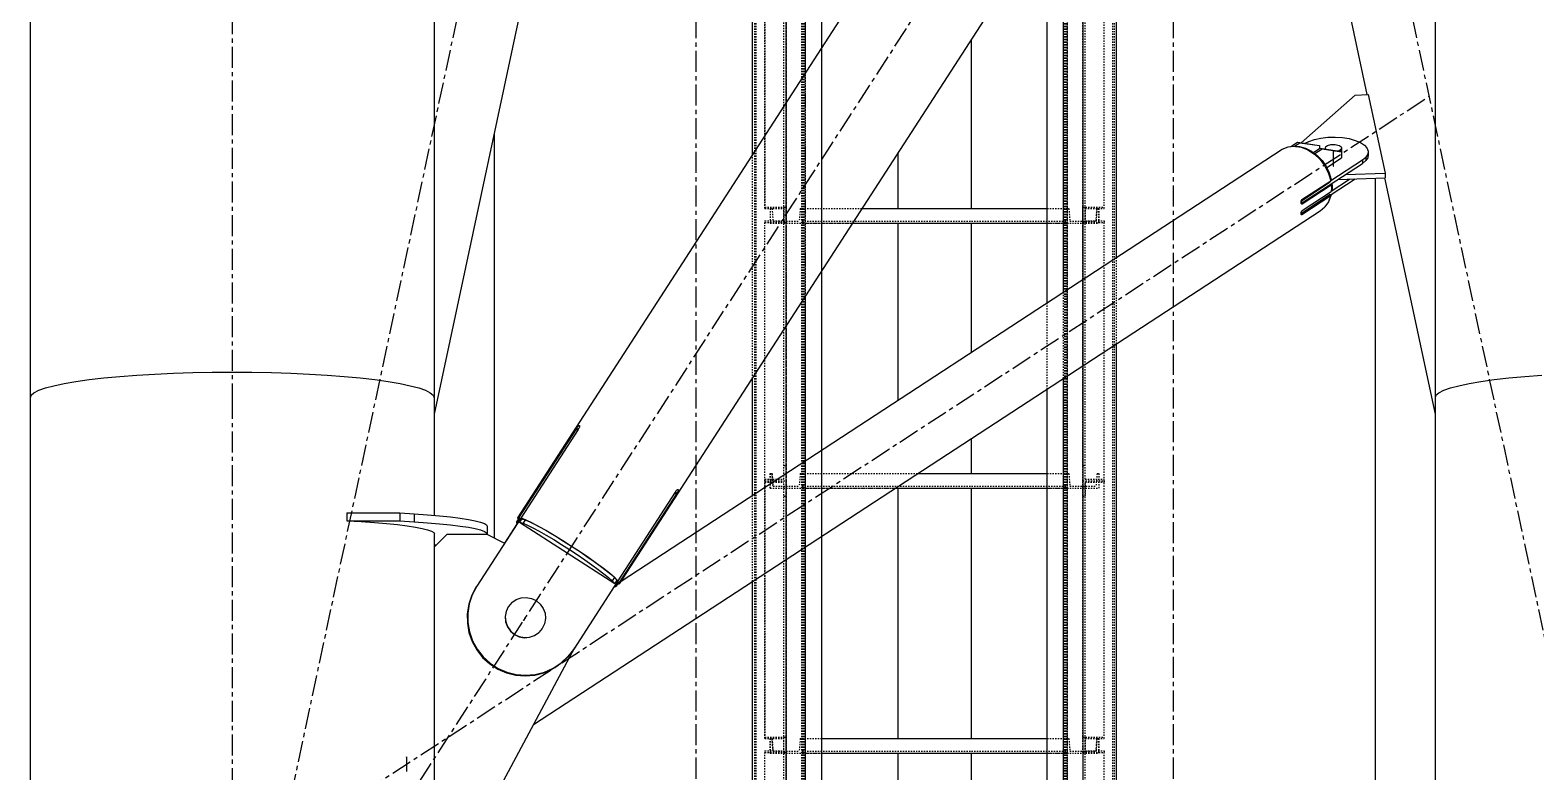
# Model space of a CAD drawing. Header units: millimetres. Extents: x 5143 to 30813, y 232 to 21408.
# Drawn here: x 22824 to 23392, y 14213 to 14493 of the extents above; entities that cross this region are included whole.
import ezdxf

# ---------------------------------------------------------------- set-up
doc = ezdxf.new("R2010")
doc.units = ezdxf.units.MM
doc.header["$LTSCALE"] = 0.25
for name, pattern in [('CENTER', [50.8, 31.75, -6.35, 6.35, -6.35]), ('XKITLINE00', [0]), ('XKITLINE02', [4, 2, -2]), ('XKITLINE03', [6, 3, -1, 1, -1])]:
    doc.linetypes.add(name, pattern=pattern)

msp = doc.modelspace()

# ---------------------------------------------------------------- linework, layer by layer
at = {"color": 8, "linetype": 'CENTER'}
for p, q in [((22900, 16010.75), (22900, 14354.32)), ((23075, 15209.12), (23075, 13540.01)), ((23255, 15209.12), (23255, 13540.01)), ((23075, 14920.27), (22900, 14100.27)), ((23430, 14920.27), (22900, 14100.27)), ((23255, 14920.27), (23430, 14100.27)), ((22918.04, 14184.83), (23351.52, 14468)), ((23315.46, 14441.73), (23315.46, 14447.16)), ((22900, 14354.32), (22900, 12689.51)), ((23010.58, 14271.35), (23009.9, 14270.33)), ((22965.78, 14218.73), (22965.78, 14213.3))]:
    msp.add_line(p, q, dxfattribs=at)
at = {"color": 8, "linetype": 'XKITLINE00'}
for p, q in [((22823.8, 15691.81), (22823.8, 14354.32)), ((22976.2, 14884.03), (22976.2, 14354.32)), ((23283.71, 14736.05), (23007.69, 14308.99)), ((23353.8, 14715.53), (23353.8, 14354.32)), ((23322.09, 14711.23), (23046.07, 14284.18)), ((23008.49, 14499.47), (22976.2, 14348.13)), ((23321.5, 14499.47), (23328.06, 14468.72)), ((23178.8, 14489.53), (23178.8, 14425.78)), ((23303.31, 14450.58), (23323.66, 14468.55)), ((23323.66, 14468.55), (23328.64, 14468.75)), ((23328.64, 14468.75), (23334.96, 14439.15)), ((22998.8, 14454.03), (22998.8, 14301.45)), ((23306.2, 14451.09), (23308.33, 14451.83)), ((23308.33, 14451.83), (23310.77, 14452.35)), ((23310.77, 14452.35), (23313.42, 14452.65)), ((23313.42, 14452.65), (23316.15, 14452.71)), ((23316.15, 14452.71), (23318.86, 14452.53)), ((23318.86, 14452.53), (23321.41, 14452.12)), ((23321.41, 14452.12), (23323.71, 14451.48)), ((23323.71, 14451.48), (23325.65, 14450.66)), ((23046.71, 14285.18), (23296.18, 14448.14)), ((23151.2, 14446.83), (23151.2, 14425.78)), ((23296.18, 14448.14), (23298.35, 14449.01)), ((23298.35, 14449.01), (23300.77, 14449.26)), ((23299.43, 14449.12), (23301.97, 14450.78)), ((23300.77, 14449.26), (23303.31, 14448.87)), ((23300.82, 14449.25), (23302.81, 14450.55)), ((23301.23, 14449.19), (23302.72, 14449.11)), ((23301.97, 14450.78), (23309.33, 14449.7)), ((23301.97, 14450.78), (23302.81, 14450.55)), ((23302.72, 14449.11), (23305, 14448.48)), ((23302.81, 14450.55), (23310.16, 14449.47)), ((23303.31, 14448.87), (23305.86, 14447.85)), ((23304.81, 14450.36), (23306.2, 14451.09)), ((23305, 14448.48), (23307.22, 14447.37)), ((23305.86, 14447.85), (23308.28, 14446.27)), ((23307.22, 14447.37), (23308.46, 14446.45)), ((23307.9, 14446.86), (23310.35, 14448.47)), ((23308.28, 14446.27), (23310.45, 14444.2)), ((23308.43, 14446.47), (23308.47, 14446.46)), ((23308.47, 14446.46), (23311.19, 14448.24)), ((23308.47, 14446.46), (23308.47, 14446.44)), ((23308.47, 14446.44), (23309.31, 14445.81)), ((23309.31, 14445.81), (23311.17, 14443.88)), ((23309.33, 14449.7), (23310.16, 14449.47)), ((23310.16, 14449.47), (23310.16, 14448.34)), ((23310.35, 14448.47), (23317.71, 14447.39)), ((23310.35, 14448.47), (23311.19, 14448.24)), ((23311.19, 14448.24), (23318.55, 14447.16)), ((23312.44, 14448.91), (23312.37, 14448.68)), ((23312.37, 14448.68), (23312.39, 14448.45)), ((23312.37, 14448.68), (23312.37, 14448.17)), ((23312.39, 14448.45), (23312.5, 14448.23)), ((23312.61, 14449.12), (23312.44, 14448.91)), ((23312.5, 14448.23), (23312.58, 14448.14)), ((23312.61, 14449.12), (23312.86, 14449.33)), ((23312.86, 14449.33), (23313.2, 14449.51)), ((23313.2, 14449.51), (23313.6, 14449.66)), ((23313.6, 14449.66), (23314.06, 14449.78)), ((23314.06, 14449.78), (23314.56, 14449.87)), ((23314.56, 14449.87), (23315.09, 14449.92)), ((23315.09, 14449.92), (23315.63, 14449.92)), ((23315.63, 14449.92), (23316.16, 14449.89)), ((23316.16, 14449.89), (23316.68, 14449.82)), ((23316.68, 14449.82), (23317.15, 14449.71)), ((23317.05, 14447.48), (23317.33, 14447.56)), ((23317.15, 14449.71), (23317.58, 14449.57)), ((23317.33, 14447.56), (23317.73, 14447.71)), ((23317.58, 14449.57), (23317.94, 14449.4)), ((23317.71, 14447.39), (23318.55, 14447.16)), ((23317.73, 14447.71), (23318.06, 14447.89)), ((23317.94, 14449.4), (23318.23, 14449.21)), ((23318.06, 14447.89), (23318.32, 14448.1)), ((23318.06, 14447.89), (23318.06, 14447.29)), ((23318.18, 14447.26), (23318.32, 14447.37)), ((23318.18, 14447.26), (23318.32, 14447.37)), ((23318.23, 14449.21), (23318.43, 14448.99)), ((23318.48, 14448.31), (23318.32, 14448.1)), ((23318.48, 14447.59), (23318.32, 14447.37)), ((23318.48, 14447.59), (23318.32, 14447.37)), ((23318.43, 14448.99), (23318.54, 14448.77)), ((23318.56, 14448.54), (23318.48, 14448.31)), ((23318.56, 14447.82), (23318.48, 14447.59)), ((23318.56, 14447.82), (23318.48, 14447.59)), ((23318.54, 14448.77), (23318.56, 14448.54)), ((23318.55, 14447.16), (23318.55, 14444.89)), ((23318.56, 14448.54), (23318.56, 14447.82)), ((23318.56, 14447.82), (23318.56, 14447.15)), ((23325.65, 14450.66), (23327.14, 14449.68)), ((23327.14, 14449.68), (23328.12, 14448.6)), ((23328.4, 14446.29), (23327.69, 14445.17)), ((23328.12, 14448.6), (23328.55, 14447.45)), ((23328.55, 14447.45), (23328.4, 14446.29)), ((23328.55, 14446.09), (23328.4, 14444.93)), ((23328.55, 14447.45), (23328.55, 14446.09)), ((23303.4, 14427.72), (23326.45, 14442.77)), ((23310.45, 14444.2), (23312.26, 14441.74)), ((23311.17, 14443.88), (23312.72, 14441.65)), ((23312.26, 14441.74), (23313.62, 14439.02)), ((23312.72, 14441.65), (23313.9, 14439.22)), ((23312.93, 14441.22), (23318.55, 14444.89)), ((23314.44, 14436.29), (23326.45, 14444.13)), ((23326.45, 14444.13), (23327.69, 14445.17)), ((23326.45, 14444.13), (23326.45, 14442.77)), ((23326.45, 14442.77), (23327.69, 14443.81)), ((23327.69, 14445.17), (23327.69, 14443.81)), ((23328.4, 14444.93), (23327.69, 14443.81)), ((23303.4, 14428.67), (23314.3, 14435.78)), ((23303.55, 14429.12), (23314.45, 14436.24)), ((23303.73, 14427.53), (23314.63, 14434.65)), ((23313.62, 14439.03), (23313.9, 14439.22)), ((23313.62, 14439.02), (23314.45, 14436.24)), ((23313.9, 14439.22), (23314.66, 14436.69)), ((23314.17, 14436.06), (23314.3, 14435.78)), ((23314.2, 14434.77), (23314.63, 14434.65)), ((23314.2, 14434.77), (23314.36, 14434.73)), ((23314.3, 14430.76), (23323.71, 14436.91)), ((23314.3, 14436.14), (23314.3, 14435.78)), ((23314.36, 14434.73), (23314.9, 14435.08)), ((23314.37, 14436.51), (23314.66, 14436.69)), ((23314.63, 14434.65), (23314.76, 14433.35)), ((23314.65, 14432.35), (23321.5, 14436.82)), ((23314.67, 14434.25), (23314.95, 14434.44)), ((23314.74, 14435.13), (23314.9, 14435.08)), ((23314.9, 14435.08), (23314.95, 14434.44)), ((23314.95, 14434.44), (23314.97, 14433.8)), ((23317.08, 14436.65), (23334.96, 14437.34)), ((23320.03, 14438.58), (23334.96, 14439.15)), ((23331.2, 14437.2), (23331.2, 14133.97)), ((23334.76, 14437.33), (23353.8, 14348.13)), ((23334.96, 14439.15), (23334.96, 14437.34)), ((23303.19, 14423.71), (23314.08, 14430.82)), ((23303.31, 14428.79), (23303.23, 14428.55)), ((23303.43, 14428.97), (23303.31, 14428.79)), ((23303.33, 14428.82), (23303.4, 14428.67)), ((23303.4, 14424.05), (23314.3, 14431.17)), ((23303.55, 14429.12), (23303.43, 14428.97)), ((23303.55, 14423.51), (23314.45, 14430.63)), ((23303.73, 14425), (23314.63, 14432.12)), ((23314.45, 14430.63), (23313.62, 14428.3)), ((23313.9, 14428.97), (23313.82, 14428.84)), ((23313.85, 14428.93), (23313.9, 14428.97)), ((23314.62, 14430.97), (23313.9, 14428.97)), ((23313.98, 14430.76), (23314.45, 14430.63)), ((23313.98, 14430.76), (23314.11, 14430.72)), ((23314.3, 14431.17), (23314.08, 14430.82)), ((23314.08, 14430.82), (23314.3, 14430.76)), ((23314.11, 14430.72), (23314.21, 14430.78)), ((23314.3, 14431.17), (23314.3, 14430.76)), ((23314.76, 14433.35), (23314.63, 14432.12)), ((23314.65, 14432.38), (23314.9, 14432.55)), ((23314.72, 14433.02), (23314.95, 14433.17)), ((23314.95, 14433.17), (23314.9, 14432.55)), ((23314.97, 14433.8), (23314.95, 14433.17)), ((23013.69, 14231.02), (23310.45, 14424.88)), ((23303.23, 14428.55), (23303.18, 14428.28)), ((23303.18, 14428.28), (23303.18, 14428.02)), ((23303.18, 14428.02), (23303.23, 14427.79)), ((23303.23, 14424.2), (23303.18, 14423.95)), ((23303.18, 14423.95), (23303.18, 14423.73)), ((23303.18, 14423.73), (23303.23, 14423.57)), ((23303.4, 14424.05), (23303.19, 14423.71)), ((23303.22, 14423.6), (23303.55, 14423.51)), ((23303.23, 14427.79), (23303.32, 14427.62)), ((23303.32, 14424.45), (23303.23, 14424.2)), ((23303.23, 14423.57), (23303.3, 14423.48)), ((23303.25, 14427.76), (23303.4, 14427.72)), ((23303.28, 14427.71), (23303.32, 14427.74)), ((23303.3, 14427.65), (23303.73, 14427.53)), ((23303.31, 14423.47), (23303.43, 14423.47)), ((23303.32, 14427.62), (23303.44, 14427.51)), ((23303.44, 14424.68), (23303.32, 14424.45)), ((23303.4, 14428.67), (23303.4, 14427.72)), ((23303.4, 14424.6), (23303.4, 14424.05)), ((23303.42, 14427.52), (23303.58, 14427.48)), ((23303.43, 14423.47), (23303.55, 14423.51)), ((23303.44, 14427.51), (23303.58, 14427.48)), ((23303.58, 14424.87), (23303.44, 14424.68)), ((23303.58, 14427.48), (23303.73, 14427.53)), ((23303.58, 14424.87), (23303.73, 14425)), ((23310.45, 14424.88), (23312.26, 14426.33)), ((23313.62, 14428.3), (23312.26, 14426.33)), ((23151.2, 14420.28), (23151.2, 14353.43)), ((23178.8, 14420.28), (23178.8, 14371.46)), ((22841.09, 14360.48), (22846.11, 14361.18)), ((22846.11, 14361.18), (22851.65, 14361.82)), ((22851.65, 14361.82), (22857.66, 14362.39)), ((22857.66, 14362.39), (22864.07, 14362.88)), ((22864.07, 14362.88), (22870.83, 14363.29)), ((22870.83, 14363.29), (22877.88, 14363.61)), ((22877.88, 14363.61), (22885.13, 14363.84)), ((22885.13, 14363.84), (22892.53, 14363.98)), ((22892.53, 14363.98), (22900, 14364.03)), ((22900, 14364.03), (22907.46, 14363.98)), ((22907.46, 14363.98), (22914.86, 14363.84)), ((22914.86, 14363.84), (22922.12, 14363.61)), ((22922.12, 14363.61), (22929.16, 14363.29)), ((22929.16, 14363.29), (22935.92, 14362.88)), ((22935.92, 14362.88), (22942.33, 14362.39)), ((22942.33, 14362.39), (22948.34, 14361.82)), ((22948.34, 14361.82), (22953.88, 14361.18)), ((22953.88, 14361.18), (22958.9, 14360.48)), ((23371.09, 14360.48), (23376.11, 14361.18)), ((23376.11, 14361.18), (23381.65, 14361.82)), ((23381.65, 14361.82), (23387.66, 14362.39)), ((23387.66, 14362.39), (23394.07, 14362.88)), ((22824.16, 14355.27), (22823.8, 14354.32)), ((22824.16, 14355.27), (22823.8, 14354.32)), ((22824.16, 14355.27), (22825.26, 14356.21)), ((22824.16, 14355.27), (22825.26, 14356.21)), ((22825.26, 14356.21), (22827.08, 14357.14)), ((22827.08, 14357.14), (22829.6, 14358.04)), ((22829.6, 14358.04), (22832.79, 14358.9)), ((22832.79, 14358.9), (22836.64, 14359.71)), ((22836.64, 14359.71), (22841.09, 14360.48)), ((22958.9, 14360.48), (22963.35, 14359.71)), ((22963.35, 14359.71), (22967.2, 14358.9)), ((22967.2, 14358.9), (22970.39, 14358.04)), ((22970.39, 14358.04), (22972.91, 14357.14)), ((22972.91, 14357.14), (22974.73, 14356.21)), ((22974.73, 14356.21), (22975.83, 14355.27)), ((22974.73, 14356.21), (22975.83, 14355.27)), ((22975.83, 14355.27), (22976.2, 14354.32)), ((22975.83, 14355.27), (22976.2, 14354.32)), ((23354.16, 14355.27), (23353.8, 14354.32)), ((23354.16, 14355.27), (23353.8, 14354.32)), ((23354.16, 14355.27), (23355.26, 14356.21)), ((23354.16, 14355.27), (23355.26, 14356.21)), ((23355.26, 14356.21), (23357.08, 14357.14)), ((23357.08, 14357.14), (23359.6, 14358.04)), ((23359.6, 14358.04), (23362.79, 14358.9)), ((23362.79, 14358.9), (23366.64, 14359.71)), ((23366.64, 14359.71), (23371.09, 14360.48)), ((22823.8, 14354.32), (22823.8, 12689.51)), ((22976.2, 14354.32), (22976.2, 14309.96)), ((23353.8, 14354.32), (23353.8, 14141.22)), ((23030.46, 14343.57), (23030.36, 14343.44)), ((23030.46, 14343.57), (23030.55, 14343.65)), ((23030.55, 14343.65), (23030.74, 14343.78)), ((23030.74, 14343.78), (23030.9, 14343.83)), ((23030.9, 14343.83), (23031.01, 14343.81)), ((23031.06, 14343.53), (23031, 14343.3)), ((23031.01, 14343.81), (23031.06, 14343.71)), ((23031.06, 14343.71), (23031.06, 14343.53)), ((23029.74, 14342.54), (23008.12, 14309.1)), ((23030.54, 14342.39), (23008.92, 14308.94)), ((23029.95, 14342.87), (23029.74, 14342.54)), ((23029.74, 14342.54), (23030.37, 14342.13)), ((23030.16, 14343.17), (23029.95, 14342.87)), ((23029.95, 14342.87), (23030.58, 14342.46)), ((23030.36, 14343.44), (23030.16, 14343.17)), ((23030.73, 14342.71), (23030.54, 14342.39)), ((23030.89, 14343.02), (23030.73, 14342.71)), ((23031, 14343.3), (23030.89, 14343.02)), ((23178.8, 14338.87), (23178.8, 14325.78)), ((23067.15, 14318.72), (23045.53, 14285.27)), ((23067.61, 14318.06), (23046, 14284.61)), ((23066.98, 14318.46), (23067.61, 14318.06)), ((23067.36, 14319.03), (23067.15, 14318.72)), ((23067.2, 14318.79), (23067.82, 14318.38)), ((23067.58, 14319.3), (23067.36, 14319.03)), ((23067.79, 14319.51), (23067.58, 14319.3)), ((23067.82, 14318.38), (23067.61, 14318.06)), ((23067.79, 14319.51), (23067.98, 14319.66)), ((23068.01, 14318.7), (23067.82, 14318.38)), ((23067.98, 14319.66), (23068.13, 14319.74)), ((23068.18, 14318.99), (23068.01, 14318.7)), ((23068.13, 14319.74), (23068.25, 14319.73)), ((23068.25, 14319.14), (23068.18, 14318.99)), ((23068.25, 14319.73), (23068.32, 14319.64)), ((23068.29, 14319.26), (23068.25, 14319.14)), ((23068.33, 14319.48), (23068.29, 14319.26)), ((23068.32, 14319.64), (23068.33, 14319.48)), ((23151.2, 14320.28), (23151.2, 14225.78)), ((23178.8, 14320.28), (23178.8, 14225.78)), ((22943.29, 14310.94), (22943.29, 14307.94)), ((22943.29, 14310.94), (22963.26, 14310.85)), ((22963.26, 14310.85), (22963.26, 14307.86)), ((22963.26, 14310.85), (22968.66, 14310.53)), ((22968.66, 14310.53), (22968.66, 14307.54)), ((22968.66, 14310.53), (22973.67, 14310.17)), ((22973.67, 14310.17), (22978.25, 14309.78)), ((22978.25, 14309.78), (22982.38, 14309.36)), ((22943.29, 14307.94), (22948.68, 14307.62)), ((22943.29, 14307.94), (22963.26, 14307.86)), ((22948.68, 14307.62), (22953.69, 14307.27)), ((22953.69, 14307.27), (22958.28, 14306.87)), ((22958.28, 14306.87), (22962.41, 14306.45)), ((22962.41, 14306.45), (22966.05, 14306)), ((22963.26, 14307.86), (22968.66, 14307.54)), ((22966.05, 14306), (22969.17, 14305.53)), ((22968.66, 14307.54), (22973.67, 14307.18)), ((22969.17, 14305.53), (22971.75, 14305.04)), ((22971.75, 14305.04), (22973.76, 14304.53)), ((22973.67, 14307.18), (22978.25, 14306.79)), ((22973.76, 14304.53), (22975.2, 14304.01)), ((22975.2, 14304.01), (22976.04, 14303.48)), ((22978.25, 14306.79), (22982.38, 14306.37)), ((22982.38, 14309.36), (22986.02, 14308.91)), ((22982.38, 14306.37), (22986.02, 14305.92)), ((22986.02, 14308.91), (22989.15, 14308.44)), ((22986.02, 14305.92), (22989.15, 14305.45)), ((22989.15, 14308.44), (22991.72, 14307.94)), ((22989.15, 14305.45), (22991.72, 14304.95)), ((22991.72, 14307.94), (22993.74, 14307.44)), ((22991.72, 14304.95), (22993.74, 14304.45)), ((23008.91, 14308.94), (22992.27, 14283.18)), ((22993.74, 14307.44), (22995.17, 14306.92)), ((22993.74, 14304.45), (22995.17, 14303.92)), ((22995.17, 14306.92), (22996.01, 14306.39)), ((22995.17, 14303.92), (22996.01, 14303.4)), ((22996.01, 14306.39), (22996.26, 14305.85)), ((22996.26, 14305.85), (22996.26, 14302.86)), ((23007.58, 14306.9), (23002.75, 14299.42)), ((23007.3, 14307.47), (23007.27, 14307.3)), ((23007.27, 14307.3), (23007.34, 14307.06)), ((23008.11, 14308.72), (23007.3, 14307.47)), ((23007.3, 14307.47), (23007.45, 14307.57)), ((23007.34, 14307.06), (23007.6, 14306.9)), ((23008.26, 14308.82), (23007.45, 14307.57)), ((23007.45, 14307.57), (23007.7, 14307.59)), ((23007.69, 14308.99), (23008.12, 14309.1)), ((23007.69, 14308.99), (23007.76, 14308.57)), ((23008.51, 14308.85), (23007.7, 14307.59)), ((23007.7, 14307.59), (23007.94, 14307.44)), ((23007.76, 14308.57), (23007.94, 14308.45)), ((23008.11, 14308.72), (23008.26, 14308.82)), ((23008.12, 14309.1), (23008.76, 14308.69)), ((23008.26, 14308.82), (23008.51, 14308.85)), ((23009.29, 14308.7), (23008.48, 14307.45)), ((23008.48, 14307.45), (23009.76, 14306.99)), ((23008.48, 14307.45), (23044.35, 14284.26)), ((23008.51, 14308.85), (23008.76, 14308.69)), ((23008.92, 14308.94), (23009.29, 14308.7)), ((23008.92, 14308.94), (23009.26, 14308.86)), ((23008.92, 14308.93), (23009.29, 14308.69)), ((23009.26, 14308.86), (23010.86, 14308.23)), ((23009.29, 14308.7), (23010.57, 14308.25)), ((23010.57, 14308.25), (23009.76, 14306.99)), ((23009.76, 14306.99), (23011.45, 14306.25)), ((23010.57, 14308.25), (23012.26, 14307.5)), ((23010.86, 14308.23), (23012.95, 14307.25)), ((23011.45, 14306.25), (23013.5, 14305.22)), ((23012.26, 14307.5), (23014.31, 14306.48)), ((23012.95, 14307.25), (23015.46, 14305.94)), ((23013.5, 14305.22), (23015.87, 14303.95)), ((23014.31, 14306.48), (23016.68, 14305.21)), ((23015.46, 14305.94), (23018.32, 14304.35)), ((23015.87, 14303.95), (23018.5, 14302.46)), ((23016.68, 14305.21), (23019.31, 14303.72)), ((23018.32, 14304.35), (23021.44, 14302.52)), ((23019.31, 14303.72), (23022.13, 14302.05)), ((22976.04, 14303.48), (22976.29, 14302.95)), ((22976.2, 14303.14), (22976.2, 14202.29)), ((22976.29, 14302.95), (22976.2, 14302.81)), ((22976.2, 14297.99), (22981.13, 14302.9)), ((22976.2, 14298.85), (22977.15, 14298.93)), ((22981.13, 14302.9), (22996.11, 14302.83)), ((22996.01, 14303.4), (22996.26, 14302.86)), ((22996.11, 14302.83), (23002.76, 14299.41)), ((22996.26, 14302.86), (22996.21, 14302.79)), ((23018.5, 14302.46), (23021.32, 14300.8)), ((23021.32, 14300.8), (23024.26, 14298.99)), ((23021.44, 14302.52), (23024.73, 14300.51)), ((23022.13, 14302.05), (23025.07, 14300.25)), ((23024.26, 14298.99), (23027.24, 14297.09)), ((23024.73, 14300.51), (23028.08, 14298.39)), ((23025.07, 14300.25), (23028.05, 14298.35)), ((23028.05, 14298.35), (23031.01, 14296.41)), ((23028.08, 14298.39), (23031.39, 14296.21)), ((23027.24, 14297.09), (23030.2, 14295.15)), ((23030.2, 14295.15), (23033.05, 14293.21)), ((23031.01, 14296.41), (23033.86, 14294.47)), ((23031.39, 14296.21), (23034.57, 14294.04)), ((23033.05, 14293.21), (23035.72, 14291.33)), ((23033.86, 14294.47), (23036.53, 14292.58)), ((23034.57, 14294.04), (23037.51, 14291.94)), ((23036.53, 14292.58), (23038.96, 14290.8)), ((23035.72, 14291.33), (23038.15, 14289.55)), ((23037.51, 14291.94), (23040.13, 14289.99)), ((23038.15, 14289.55), (23040.28, 14287.91)), ((23038.96, 14290.8), (23041.09, 14289.16)), ((23040.13, 14289.99), (23042.35, 14288.24)), ((23040.28, 14287.91), (23042.05, 14286.46)), ((23041.09, 14289.16), (23042.86, 14287.71)), ((23042.35, 14288.24), (23044.1, 14286.74)), ((23042.86, 14287.71), (23044.23, 14286.49)), ((23044.1, 14286.74), (23045.32, 14285.55)), ((22992.11, 14282.95), (22990.42, 14279.79)), ((22992.27, 14283.18), (22990.58, 14280.02)), ((22992.27, 14283.18), (22992.11, 14282.95)), ((23045.53, 14285.26), (23028.88, 14259.51)), ((23042.05, 14286.46), (23043.42, 14285.23)), ((23044.23, 14286.49), (23043.42, 14285.23)), ((23043.42, 14285.23), (23044.35, 14284.26)), ((23044.21, 14283.22), (23044.44, 14283.07)), ((23044.23, 14286.49), (23045.16, 14285.52)), ((23045.16, 14285.52), (23044.35, 14284.26)), ((23044.44, 14283.07), (23044.7, 14283.1)), ((23044.56, 14283.76), (23044.8, 14283.61)), ((23044.7, 14283.1), (23044.84, 14283.2)), ((23045.61, 14284.86), (23044.8, 14283.61)), ((23044.8, 14283.61), (23044.87, 14283.37)), ((23045.65, 14284.45), (23044.84, 14283.2)), ((23044.87, 14283.37), (23044.84, 14283.2)), ((23045.68, 14284.62), (23044.87, 14283.37)), ((23045.15, 14285.51), (23045.53, 14285.27)), ((23045.16, 14285.52), (23045.53, 14285.27)), ((23045.32, 14285.55), (23045.53, 14285.27)), ((23045.37, 14285.02), (23046, 14284.61)), ((23045.37, 14285.02), (23045.61, 14284.86)), ((23045.48, 14284.18), (23045.64, 14284.08)), ((23045.61, 14284.86), (23045.68, 14284.62)), ((23045.64, 14284.08), (23046.07, 14284.18)), ((23045.68, 14284.62), (23045.65, 14284.45)), ((23046, 14284.61), (23046.07, 14284.18)), ((22989.28, 14276.39), (22988.71, 14272.85)), ((22989.44, 14276.63), (22988.87, 14273.08)), ((22990.42, 14279.79), (22989.28, 14276.39)), ((22990.58, 14280.02), (22989.44, 14276.63)), ((22990.58, 14280.02), (22990.42, 14279.79)), ((23004.19, 14275.48), (23003.35, 14273.69)), ((23004.24, 14275.54), (23003.39, 14273.75)), ((23005.52, 14277.04), (23004.24, 14275.54)), ((23005.52, 14277.04), (23007.15, 14278.16)), ((23007.15, 14278.16), (23009.01, 14278.82)), ((23009.01, 14278.82), (23010.98, 14278.98)), ((23010.98, 14278.98), (23012.93, 14278.62)), ((23012.93, 14278.62), (23014.73, 14277.77)), ((23014.73, 14277.77), (23016.24, 14276.48)), ((23016.24, 14276.48), (23017.37, 14274.85)), ((22988.71, 14272.85), (22988.74, 14269.26)), ((22988.87, 14273.08), (22988.89, 14269.49)), ((23003.35, 14273.69), (23003, 14271.75)), ((23003, 14271.75), (23003.16, 14269.77)), ((23003.39, 14273.75), (23003.04, 14271.81)), ((23003.04, 14271.81), (23003.2, 14269.84)), ((23003.16, 14269.77), (23003.83, 14267.91)), ((23003.2, 14269.84), (23003.87, 14267.97)), ((23017.37, 14274.85), (23018.04, 14272.99)), ((23018.2, 14271.02), (23017.85, 14269.07)), ((23018.04, 14272.99), (23018.2, 14271.02)), ((22988.74, 14269.26), (22989.35, 14265.72)), ((22988.89, 14269.49), (22989.51, 14265.96)), ((22989.35, 14265.72), (22990.54, 14262.33)), ((22989.51, 14265.96), (22990.7, 14262.56)), ((23003.83, 14267.91), (23004.96, 14266.28)), ((23003.87, 14267.97), (23005, 14266.34)), ((23004.96, 14266.28), (23006.47, 14264.99)), ((23005, 14266.34), (23006.51, 14265.06)), ((23006.51, 14265.06), (23006.47, 14264.99)), ((23006.47, 14264.99), (23008.26, 14264.14)), ((23006.51, 14265.06), (23008.3, 14264.21)), ((23008.26, 14264.14), (23010.21, 14263.78)), ((23008.3, 14264.21), (23010.25, 14263.85)), ((23010.25, 14263.85), (23012.23, 14264)), ((23012.19, 14263.94), (23014.05, 14264.6)), ((23012.23, 14264), (23014.09, 14264.66)), ((23014.05, 14264.6), (23015.68, 14265.72)), ((23014.09, 14264.66), (23015.72, 14265.78)), ((23016.96, 14267.22), (23015.68, 14265.72)), ((23017, 14267.29), (23015.72, 14265.78)), ((23017.85, 14269.07), (23017, 14267.29)), ((22990.54, 14262.33), (22992.28, 14259.18)), ((22990.7, 14262.56), (22992.43, 14259.41)), ((22992.28, 14259.18), (22994.51, 14256.35)), ((22992.43, 14259.41), (22994.66, 14256.59)), ((23029.16, 14259.94), (22996.2, 14198.32)), ((23010.21, 14263.78), (23012.19, 14263.94)), ((23028.73, 14259.28), (23026.54, 14256.44)), ((23028.88, 14259.51), (23026.7, 14256.67)), ((23028.88, 14259.51), (23028.73, 14259.28)), ((23028.86, 14259.48), (23028.73, 14259.28)), ((22994.51, 14256.35), (22997.17, 14253.93)), ((22994.66, 14256.59), (22997.33, 14254.16)), ((22997.17, 14253.93), (23000.19, 14251.97)), ((22997.33, 14254.16), (23000.35, 14252.21)), ((23020.91, 14252.03), (23023.91, 14254)), ((23021.07, 14252.26), (23024.07, 14254.24)), ((23023.91, 14254), (23026.54, 14256.44)), ((23024.07, 14254.24), (23026.7, 14256.67)), ((23026.7, 14256.67), (23026.54, 14256.44)), ((23000.19, 14251.97), (23003.49, 14250.54)), ((23000.35, 14252.21), (23003.65, 14250.77)), ((23003.49, 14250.54), (23006.99, 14249.67)), ((23003.65, 14250.77), (23007.14, 14249.9)), ((23006.99, 14249.67), (23010.57, 14249.38)), ((23007.14, 14249.9), (23010.73, 14249.62)), ((23010.57, 14249.38), (23014.15, 14249.69)), ((23010.73, 14249.62), (23014.31, 14249.92)), ((23014.15, 14249.69), (23017.63, 14250.58)), ((23014.31, 14249.92), (23017.79, 14250.81)), ((23017.63, 14250.58), (23020.91, 14252.03)), ((23017.79, 14250.81), (23021.07, 14252.26)), ((23151.2, 14220.28), (23151.2, 14125.78)), ((23178.8, 14220.28), (23178.8, 14125.78))]:
    msp.add_line(p, q, dxfattribs=at)
at = {"color": 3, "linetype": 'XKITLINE02'}
for p, q in [((23097.15, 13721.24), (23097.15, 15406.22)), ((23097.68, 13721.24), (23097.68, 15406.22)), ((23114.92, 13721.24), (23114.92, 15406.22)), ((23115, 13721.24), (23115, 15406.22)), ((23115.45, 13721.24), (23115.45, 15406.22)), ((23115.85, 13721.24), (23115.85, 15406.22)), ((23116.3, 13723.56), (23116.3, 15406.22)), ((23122.5, 14302.1), (23122.5, 15406.22)), ((23214.13, 13721.24), (23214.13, 15406.22)), ((23214.53, 13721.24), (23214.52, 15406.22)), ((23214.98, 13721.24), (23214.98, 15406.22)), ((23215.06, 13721.24), (23215.06, 15406.22)), ((23232.3, 13721.24), (23232.29, 15406.22)), ((23232.83, 13721.24), (23232.82, 15406.22)), ((23096.3, 14446.09), (23096.3, 14943.1)), ((23122.5, 13721.24), (23122.5, 14943.1)), ((23101, 14425.71), (23101, 14523.03)), ((23101, 14522.44), (23101, 14425.71)), ((23108.2, 14420.46), (23108.2, 14522.44)), ((23109, 14420.46), (23109, 14523.03)), ((23220.98, 14420.46), (23220.98, 14520.98)), ((23221.78, 14420.46), (23221.78, 14522.44)), ((23228.98, 14425.71), (23228.98, 14523.03)), ((23122.5, 14077.5), (23122.5, 14486.62)), ((23116.3, 14392.84), (23116.3, 14477.03)), ((23096.3, 14317.57), (23096.3, 14446.09)), ((23101, 14426.29), (23109, 14426.29)), ((23101, 14425.71), (23108.2, 14425.71)), ((23103, 14425.78), (23103.68, 14425.78)), ((23103, 14425.78), (23103, 14420.28)), ((23103, 14425.78), (23103, 14420.28)), ((23103.68, 14425.78), (23104.07, 14420.98)), ((23103.68, 14425.78), (23104.07, 14420.98)), ((23108.2, 14323.61), (23108.2, 14426.28)), ((23108.2, 14426.28), (23109, 14426.28)), ((23108.2, 14425.71), (23108.2, 14420.46)), ((23109, 14426.29), (23109, 14420.46)), ((23109, 14323.03), (23109, 14426.28)), ((23114.32, 14425.78), (23113.94, 14420.98)), ((23114.32, 14425.78), (23113.94, 14420.98)), ((23114.32, 14425.78), (23115, 14425.78)), ((23115, 14420.28), (23115, 14425.78)), ((23115, 14425.78), (23137.59, 14425.78)), ((23115, 14425.78), (23115, 14420.28)), ((23115, 14425.78), (23115, 14420.28)), ((23207.48, 14425.78), (23214.98, 14425.78)), ((23214.98, 14420.28), (23214.98, 14425.78)), ((23214.98, 14425.78), (23214.98, 14420.28)), ((23214.98, 14425.78), (23215.66, 14425.78)), ((23214.98, 14425.78), (23214.98, 14420.28)), ((23215.66, 14425.78), (23216.05, 14420.98)), ((23215.66, 14425.78), (23216.05, 14420.98)), ((23220.98, 14426.29), (23228.98, 14426.29)), ((23220.98, 14426.28), (23220.98, 14420.48)), ((23220.98, 14426.28), (23221.78, 14426.28)), ((23220.98, 14328.83), (23220.98, 14426.28)), ((23221.78, 14426.28), (23221.78, 14421.06)), ((23221.78, 14323.61), (23221.78, 14426.28)), ((23221.78, 14425.71), (23228.98, 14425.71)), ((23225.92, 14420.98), (23226.3, 14425.78)), ((23226.3, 14425.78), (23225.92, 14420.98)), ((23226.3, 14425.78), (23226.98, 14425.78)), ((23226.98, 14420.28), (23226.98, 14425.78)), ((23226.98, 14425.78), (23226.98, 14420.28)), ((23101, 14323.03), (23101, 14421.06)), ((23101, 14421.06), (23108.2, 14421.06)), ((23101, 14420.47), (23109, 14420.47)), ((23103, 14420.28), (23115, 14420.28)), ((23104.07, 14420.98), (23113.94, 14420.98)), ((23108.2, 14420.46), (23109, 14420.46)), ((23115, 14420.98), (23214.98, 14420.98)), ((23115, 14420.28), (23134.03, 14420.28)), ((23207.48, 14420.28), (23214.98, 14420.28)), ((23214.98, 14420.28), (23226.98, 14420.28)), ((23216.05, 14420.98), (23225.92, 14420.98)), ((23220.98, 14420.48), (23228.98, 14420.48)), ((23220.98, 14323.03), (23220.98, 14420.48)), ((23220.98, 14420.46), (23221.78, 14420.46)), ((23221.78, 14421.06), (23228.98, 14421.06)), ((23228.98, 14421.06), (23228.98, 14420.48)), ((23228.98, 14323.03), (23228.98, 14421.06)), ((23233.68, 14374.73), (23233.68, 14407.31)), ((23207.48, 14357.61), (23207.48, 14390.2)), ((23213.68, 14361.66), (23213.68, 14394.25)), ((23122.5, 14302.1), (23122.5, 14334.69)), ((23108.2, 14328.83), (23109, 14328.83)), ((23116.3, 14298.05), (23116.3, 14330.64)), ((23220.98, 14328.83), (23220.98, 14323.03)), ((23220.98, 14328.83), (23221.78, 14328.83)), ((23101, 14323.61), (23108.2, 14323.61)), ((23101, 14225.71), (23101, 14323.03)), ((23101, 14323.03), (23109, 14323.03)), ((23101, 14323.03), (23109, 14323.03)), ((23101, 14322.44), (23101, 14225.71)), ((23101, 14322.44), (23108.2, 14322.44)), ((23103, 14325.78), (23103.68, 14325.78)), ((23103, 14325.78), (23103, 14320.28)), ((23103, 14320.28), (23103, 14325.78)), ((23103.68, 14325.78), (23104.07, 14320.98)), ((23104.07, 14320.98), (23103.68, 14325.78)), ((23104.07, 14320.98), (23113.94, 14320.98)), ((23108.2, 14220.46), (23108.2, 14322.44)), ((23109, 14220.46), (23109, 14323.03)), ((23114.32, 14325.78), (23113.94, 14320.98)), ((23114.32, 14325.78), (23113.94, 14320.98)), ((23114.32, 14325.78), (23115, 14325.78)), ((23115, 14320.28), (23115, 14325.78)), ((23115, 14325.78), (23158.74, 14325.78)), ((23115, 14325.78), (23115, 14320.28)), ((23115, 14325.78), (23115, 14320.28)), ((23115, 14320.98), (23214.98, 14320.98)), ((23207.48, 14325.78), (23214.98, 14325.78)), ((23214.98, 14320.28), (23214.98, 14325.78)), ((23214.98, 14325.78), (23214.98, 14320.28)), ((23214.98, 14325.78), (23215.66, 14325.78)), ((23214.98, 14325.78), (23214.98, 14320.28)), ((23215.66, 14325.78), (23216.05, 14320.98)), ((23215.66, 14325.78), (23216.05, 14320.98)), ((23216.05, 14320.98), (23225.92, 14320.98)), ((23220.98, 14317.2), (23220.98, 14323.03)), ((23220.98, 14323.03), (23228.98, 14323.03)), ((23220.98, 14323.03), (23228.98, 14323.03)), ((23220.98, 14220.46), (23220.98, 14320.98)), ((23221.78, 14323.61), (23228.98, 14323.61)), ((23221.78, 14322.44), (23221.78, 14317.2)), ((23221.78, 14322.44), (23228.98, 14322.44)), ((23221.78, 14220.46), (23221.78, 14322.44)), ((23226.3, 14325.78), (23225.92, 14320.98)), ((23226.3, 14325.78), (23225.92, 14320.98)), ((23226.3, 14325.78), (23226.98, 14325.78)), ((23226.98, 14325.78), (23226.98, 14320.28)), ((23226.98, 14325.78), (23226.98, 14320.28)), ((23228.98, 14323.03), (23228.98, 14322.44)), ((23228.98, 14225.71), (23228.98, 14323.03)), ((23096.3, 14123.02), (23096.3, 14317.57)), ((23103, 14320.28), (23115, 14320.28)), ((23108.2, 14317.2), (23109, 14317.2)), ((23115, 14320.28), (23150.32, 14320.28)), ((23207.48, 14320.28), (23214.98, 14320.28)), ((23214.98, 14320.28), (23226.98, 14320.28)), ((23220.98, 14317.2), (23221.78, 14317.2)), ((23101, 14226.29), (23109, 14226.29)), ((23101, 14225.71), (23108.2, 14225.71)), ((23103, 14225.78), (23103.68, 14225.78)), ((23103, 14225.78), (23103, 14220.28)), ((23103, 14220.28), (23103, 14225.78)), ((23103.68, 14225.78), (23104.07, 14220.98)), ((23104.07, 14220.98), (23103.68, 14225.78)), ((23108.2, 14123.61), (23108.2, 14226.28)), ((23108.2, 14226.28), (23109, 14226.28)), ((23108.2, 14220.46), (23108.2, 14225.71)), ((23109, 14123.03), (23109, 14226.28)), ((23114.32, 14225.78), (23113.94, 14220.98)), ((23114.32, 14225.78), (23113.94, 14220.98)), ((23114.32, 14225.78), (23115, 14225.78)), ((23115, 14220.28), (23115, 14225.78)), ((23115, 14225.78), (23122.5, 14225.78)), ((23115, 14225.78), (23115, 14220.28)), ((23115, 14225.78), (23115, 14220.28)), ((23207.48, 14225.78), (23214.98, 14225.78)), ((23214.98, 14220.28), (23214.98, 14225.78)), ((23214.98, 14225.78), (23214.98, 14220.28)), ((23214.98, 14225.78), (23215.66, 14225.78)), ((23214.98, 14225.78), (23214.98, 14220.28)), ((23215.66, 14225.78), (23216.05, 14220.98)), ((23215.66, 14225.78), (23216.05, 14220.98)), ((23220.98, 14226.29), (23228.98, 14226.29)), ((23220.98, 14226.28), (23220.98, 14220.48)), ((23220.98, 14226.28), (23221.78, 14226.28)), ((23220.98, 14226.28), (23220.98, 14128.83)), ((23221.78, 14226.28), (23221.78, 14221.06)), ((23221.78, 14123.61), (23221.78, 14226.28)), ((23221.78, 14225.71), (23228.98, 14225.71)), ((23225.92, 14220.98), (23226.3, 14225.78)), ((23226.3, 14225.78), (23225.92, 14220.98)), ((23226.3, 14225.78), (23226.98, 14225.78)), ((23226.98, 14220.28), (23226.98, 14225.78)), ((23226.98, 14225.78), (23226.98, 14220.28)), ((23101, 14123.03), (23101, 14221.06)), ((23101, 14221.06), (23108.2, 14221.06)), ((23101, 14220.47), (23109, 14220.47)), ((23103, 14220.28), (23115, 14220.28)), ((23104.07, 14220.98), (23113.94, 14220.98)), ((23108.2, 14220.46), (23109, 14220.46)), ((23115, 14220.98), (23214.98, 14220.98)), ((23115, 14220.28), (23122.5, 14220.28)), ((23207.48, 14220.28), (23214.98, 14220.28)), ((23214.98, 14220.28), (23226.98, 14220.28)), ((23216.05, 14220.98), (23225.92, 14220.98)), ((23220.98, 14220.48), (23228.98, 14220.48)), ((23220.98, 14220.48), (23220.98, 14123.03)), ((23220.98, 14220.46), (23221.78, 14220.46)), ((23221.78, 14221.06), (23228.98, 14221.06)), ((23228.98, 14221.06), (23228.98, 14220.48)), ((23228.98, 14123.03), (23228.98, 14221.06))]:
    msp.add_line(p, q, dxfattribs=at)
at = {"color": 1, "linetype": 'XKITLINE03'}
for p, q in [((23109, 15406.22), (23109, 13721.24)), ((23122.5, 13721.24), (23122.5, 15406.22)), ((23214.98, 15406.22), (23214.98, 13721.24)), ((23220.97, 15406.22), (23220.98, 13721.24)), ((23109, 14426.29), (23109, 14523.03)), ((23220.98, 14523.03), (23220.98, 14426.29)), ((23109, 14323.03), (23109, 14420.47)), ((23115, 14420.28), (23214.98, 14420.28)), ((23115, 14420.28), (23115, 14420.28)), ((23214.98, 14420.28), (23214.98, 14420.28)), ((23220.98, 14420.48), (23220.98, 14323.03)), ((23109, 14226.29), (23109, 14323.03)), ((23220.98, 14323.03), (23220.98, 14226.29)), ((23115, 14320.28), (23214.98, 14320.28)), ((23115, 14320.28), (23115, 14320.28)), ((23214.98, 14320.28), (23214.98, 14320.28)), ((23109, 14123.03), (23109, 14220.47)), ((23115, 14220.28), (23214.98, 14220.28)), ((23115, 14220.28), (23115, 14220.28)), ((23214.98, 14220.28), (23214.98, 14220.28)), ((23220.98, 14220.48), (23220.98, 14123.03))]:
    msp.add_line(p, q, dxfattribs=at)
at = {"color": 7, "linetype": 'XKITLINE00'}
for p, q in [((23096.3, 14446.09), (23096.3, 14897.45)), ((23116.3, 14477.03), (23116.3, 14897.45)), ((23122.5, 14486.62), (23122.5, 14897.45)), ((23233.68, 14407.31), (23233.68, 14574.44)), ((23213.68, 14394.25), (23213.68, 14543.5)), ((23207.48, 14390.2), (23207.48, 14533.91)), ((23137.59, 14425.78), (23207.48, 14425.78)), ((23134.03, 14420.28), (23207.48, 14420.28)), ((23122.5, 14334.69), (23122.5, 14402.44)), ((23116.3, 14330.64), (23116.3, 14392.84)), ((23233.68, 14123.02), (23233.68, 14374.73)), ((23096.3, 14317.57), (23096.3, 14361.9)), ((23213.68, 14123.02), (23213.68, 14361.66)), ((23207.48, 14123.02), (23207.48, 14357.61)), ((23158.74, 14325.78), (23207.48, 14325.78)), ((23150.32, 14320.28), (23207.48, 14320.28)), ((23116.3, 14123.02), (23116.3, 14298.05)), ((23122.5, 14123.02), (23122.5, 14302.1)), ((23096.3, 14123.02), (23096.3, 14284.99)), ((23122.5, 14225.78), (23207.48, 14225.78)), ((23122.5, 14220.28), (23207.48, 14220.28))]:
    msp.add_line(p, q, dxfattribs=at)
at = {"color": 8, "linetype": 'XKITLINE00'}
for centre in [(23351.52, 14468), (23315.46, 14447.16), (23315.46, 14441.73), (22900, 14354.32), (22900, 14354.32), (23009.9, 14270.33), (23010.58, 14271.35), (22965.78, 14218.73), (22965.78, 14213.3)]:
    msp.add_circle(centre, 0.05, dxfattribs=at)
at = {"color": 1, "linetype": 'XKITLINE00'}
for centre in [(23109, 14426.29), (23220.98, 14426.29), (23109, 14420.47), (23115, 14420.28), (23115, 14420.28), (23214.98, 14420.28), (23214.98, 14420.28), (23220.98, 14420.48), (23109, 14323.03), (23109, 14323.03), (23220.98, 14323.03), (23220.98, 14323.03), (23115, 14320.28), (23115, 14320.28), (23214.98, 14320.28), (23214.98, 14320.28), (23109, 14226.29), (23220.98, 14226.29), (23109, 14220.47), (23115, 14220.28), (23115, 14220.28), (23214.98, 14220.28), (23214.98, 14220.28), (23220.98, 14220.48)]:
    msp.add_circle(centre, 0.05, dxfattribs=at)

doc.saveas('drawing.dxf')
